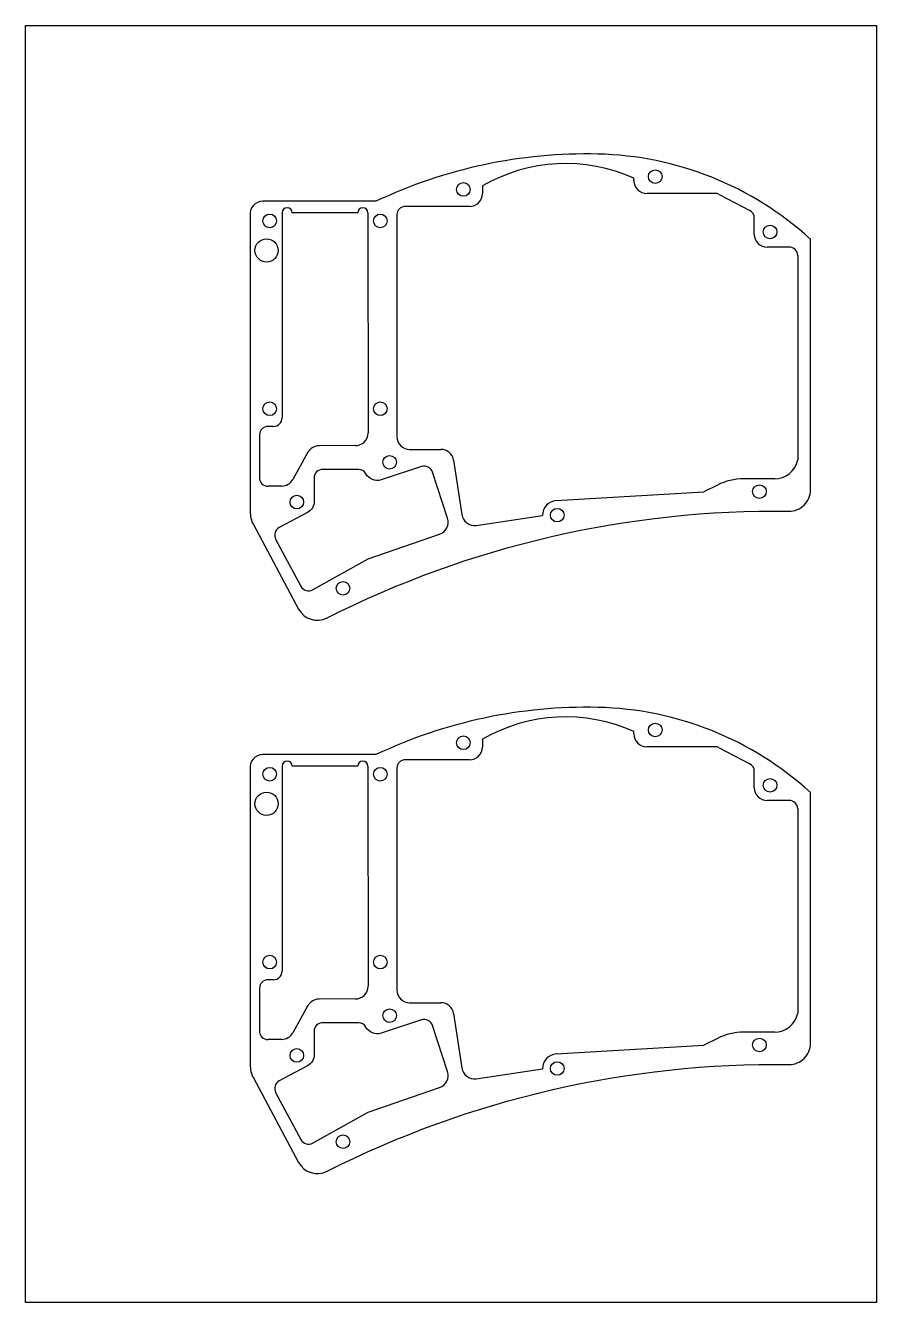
# Model space of a CAD drawing. Header units: millimetres. Extents: x 0 to 200, y -300 to 0.
import ezdxf

# ---------------------------------------------------------------- set-up
doc = ezdxf.new("R2010")
doc.units = ezdxf.units.MM
doc.layers.get('0').update_dxf_attribs({"linetype": 'CONTINUOUS'})

msp = doc.modelspace()

# ---------------------------------------------------------------- linework, layer by layer
for p, q in [((143, -36.44), (143, -35.87)), ((107.38, -37.68), (107.38, -39.5)), ((162.06, -39.44), (146, -39.44)), ((162.99, -39.66), (170.22, -43.46)), ((60.3, -43.99), (60.3, -57.36)), ((78.08, -43.99), (62.7, -43.99)), ((80.48, -43.99), (80.52, -95.7)), ((87.28, -44.5), (87.28, -96.57)), ((104.38, -42.5), (89.28, -42.5)), ((171.29, -49.06), (171.29, -45.23)), ((179.49, -52.06), (174.29, -52.06)), ((181.49, -54.06), (181.49, -102.06)), ((60.3, -57.36), (60.3, -92.19)), ((58.3, -94.19), (57, -94.19)), ((55, -96.19), (54.97, -106.23)), ((77.52, -98.7), (69, -98.71)), ((66.39, -100.25), (62.8, -106.66)), ((90.28, -99.57), (97.64, -99.57)), ((100.61, -102.13), (102.52, -114.9)), ((162.64, -107.96), (159.46, -109.57)), ((176, -106.5), (168.74, -106.5)), ((60.21, -108.2), (56.99, -108.23)), ((128.75, -111.33), (159.46, -109.57)), ((124.74, -111.61), (128.75, -111.33)), ((105.93, -117.43), (121.54, -115.09)), ((107.38, -167.68), (107.38, -169.5)), ((143, -166.44), (143, -165.87)), ((162.06, -169.44), (146, -169.44)), ((162.99, -169.66), (170.22, -173.46)), ((60.3, -173.99), (60.3, -187.36)), ((78.08, -173.99), (62.7, -173.99)), ((80.48, -173.99), (80.52, -225.7)), ((104.38, -172.5), (89.28, -172.5)), ((87.28, -174.5), (87.28, -226.57)), ((171.29, -179.06), (171.29, -175.23)), ((179.49, -182.06), (174.29, -182.06)), ((181.49, -184.06), (181.49, -232.06)), ((60.3, -187.36), (60.3, -222.19)), ((58.3, -224.19), (57, -224.19)), ((55, -226.19), (54.97, -236.23)), ((66.39, -230.25), (62.8, -236.66)), ((77.52, -228.7), (69, -228.71)), ((90.28, -229.57), (97.64, -229.57)), ((100.61, -232.13), (102.52, -244.9)), ((176, -236.5), (168.74, -236.5)), ((60.21, -238.2), (56.99, -238.23)), ((128.75, -241.33), (159.46, -239.57)), ((162.64, -237.96), (159.46, -239.57)), ((124.74, -241.61), (128.75, -241.33)), ((105.93, -247.43), (121.54, -245.09))]:
    msp.add_line(p, q)
msp.add_lwpolyline([(0, 0), (200, 0), (200, -300), (0, -300)], close=True)
for points in [[(52.79, -114.19, 0.123662), (53.56, -117.26), (64.19, -137.09, 0.407347), (70.86, -139.19, -0.121362), (179.42, -114.1, 0.418454), (184.49, -109.1), (184.49, -50.2, 0.181505), (134.49, -30.19, 0.116398), (82.36, -41.3), (55.79, -41.3, 0.460229), (52.79, -44.73)], [(66.26, -114.4), (59.61, -117.96, 0.414214), (58.79, -120.67), (64.74, -131.75, 0.418741), (67.47, -132.55), (80.55, -125.28), (97.31, -119.51, 0.410057), (99.18, -115.74), (95.62, -104.9, 0.414214), (93.1, -103.62), (83.59, -106.74, -0.362467), (80.02, -105.32, 0.275093), (78.26, -104.28), (69.84, -104.28, 0.414214), (67.84, -106.28), (67.84, -111.75, -0.276387)], [(184.49, -180.2, 0.181505), (134.49, -160.19, 0.116398), (82.36, -171.3), (55.79, -171.3, 0.460229), (52.79, -174.73), (52.79, -244.19, 0.123662), (53.56, -247.26), (64.19, -267.09, 0.407347), (70.86, -269.19, -0.121362), (179.42, -244.1, 0.418454), (184.49, -239.1)], [(64.74, -261.75, 0.418741), (67.47, -262.55), (80.55, -255.28), (97.31, -249.51, 0.410057), (99.18, -245.74), (95.62, -234.9, 0.414214), (93.1, -233.62), (83.59, -236.74, -0.362467), (80.02, -235.32, 0.275093), (78.26, -234.28), (69.84, -234.28, 0.414214), (67.84, -236.28), (67.84, -241.75, -0.276387), (66.26, -244.4), (59.61, -247.96, 0.414214), (58.79, -250.67)]]:
    msp.add_lwpolyline(points, format="xyb", close=True)
for centre, radius in [((148, -35.5), 1.6), ((102.91, -38.5), 1.6), ((57.39, -45.9), 1.6), ((83.39, -45.9), 1.6), ((175, -48.5), 1.6), ((56.66, -52.83), 2.73), ((57.39, -90.03), 1.6), ((83.39, -90.03), 1.6), ((85.58, -102.61), 1.6), ((172.5, -109.5), 1.6), ((63.77, -111.96), 1.6), ((124.97, -115.03), 1.6), ((74.63, -132.22), 1.6), ((148, -165.5), 1.6), ((102.91, -168.5), 1.6), ((57.39, -175.9), 1.6), ((83.39, -175.9), 1.6), ((175, -178.5), 1.6), ((56.66, -182.83), 2.73), ((57.39, -220.03), 1.6), ((83.39, -220.03), 1.6), ((85.58, -232.61), 1.6), ((172.5, -239.5), 1.6), ((63.77, -241.96), 1.6), ((124.97, -245.03), 1.6), ((74.63, -262.23), 1.6)]:
    msp.add_circle(centre, radius)
for centre, radius, start, end in [((126.97, -71.57), 39.14, 65.8169, 120.0215), ((146, -36.44), 3, 180, 270), ((104.38, -39.5), 3, -90, 0), ((162.06, -41.44), 2, 62.3288, 90), ((61.5, -44.02), 1.2, 1.4982, 178.5018), ((79.28, -44.02), 1.2, 1.4982, 178.5018), ((89.28, -44.5), 2, 90, 180), ((169.29, -45.23), 2, 0, 62.3288), ((174.29, -49.06), 3, 180, 270), ((179.49, -54.06), 2, 0, 90), ((58.3, -92.19), 2, 270, 360), ((57, -96.19), 2, 90, 179.8433), ((77.52, -95.7), 3, -89.9556, 0.0444), ((69.01, -101.71), 3, 90.0444, 150.7828), ((90.28, -96.57), 3, 180, 270), ((97.64, -102.57), 3, 8.5014, 90), ((176, -100.88), 5.62, 270, 347.9308), ((56.97, -106.23), 2, 179.8433, 270.5853), ((60.18, -105.2), 3, 270.5853, 330.7828), ((168.74, -120), 13.5, 90, 116.8724), ((124.97, -115.03), 3.43, 93.8886, 181.0155), ((105.49, -114.46), 3, 188.5014, 278.5014), ((126.97, -201.57), 39.14, 65.8169, 120.0215), ((146, -166.44), 3, 180, 270), ((104.38, -169.5), 3, -90, 0), ((162.06, -171.44), 2, 62.3288, 90), ((61.5, -174.02), 1.2, 1.4982, 178.5018), ((79.28, -174.02), 1.2, 1.4982, 178.5018), ((89.28, -174.5), 2, 90, 180), ((169.29, -175.23), 2, 0, 62.3288), ((174.29, -179.06), 3, 180, 270), ((179.49, -184.06), 2, 0, 90), ((57, -226.19), 2, 90, 179.8433), ((58.3, -222.19), 2, 270, 360), ((77.52, -225.7), 3, -89.9556, 0.0444), ((90.28, -226.57), 3, 180, 270), ((69.01, -231.71), 3, 90.0444, 150.7828), ((97.64, -232.57), 3, 8.5014, 90), ((176, -230.88), 5.62, 270, 347.9308), ((56.97, -236.23), 2, 179.8433, 270.5853), ((60.18, -235.2), 3, 270.5853, 330.7828), ((168.74, -250), 13.5, 90, 116.8724), ((124.97, -245.03), 3.43, 93.8886, 181.0155), ((105.49, -244.46), 3, 188.5014, 278.5014)]:
    msp.add_arc(centre, radius, start, end)

doc.saveas('drawing.dxf')
